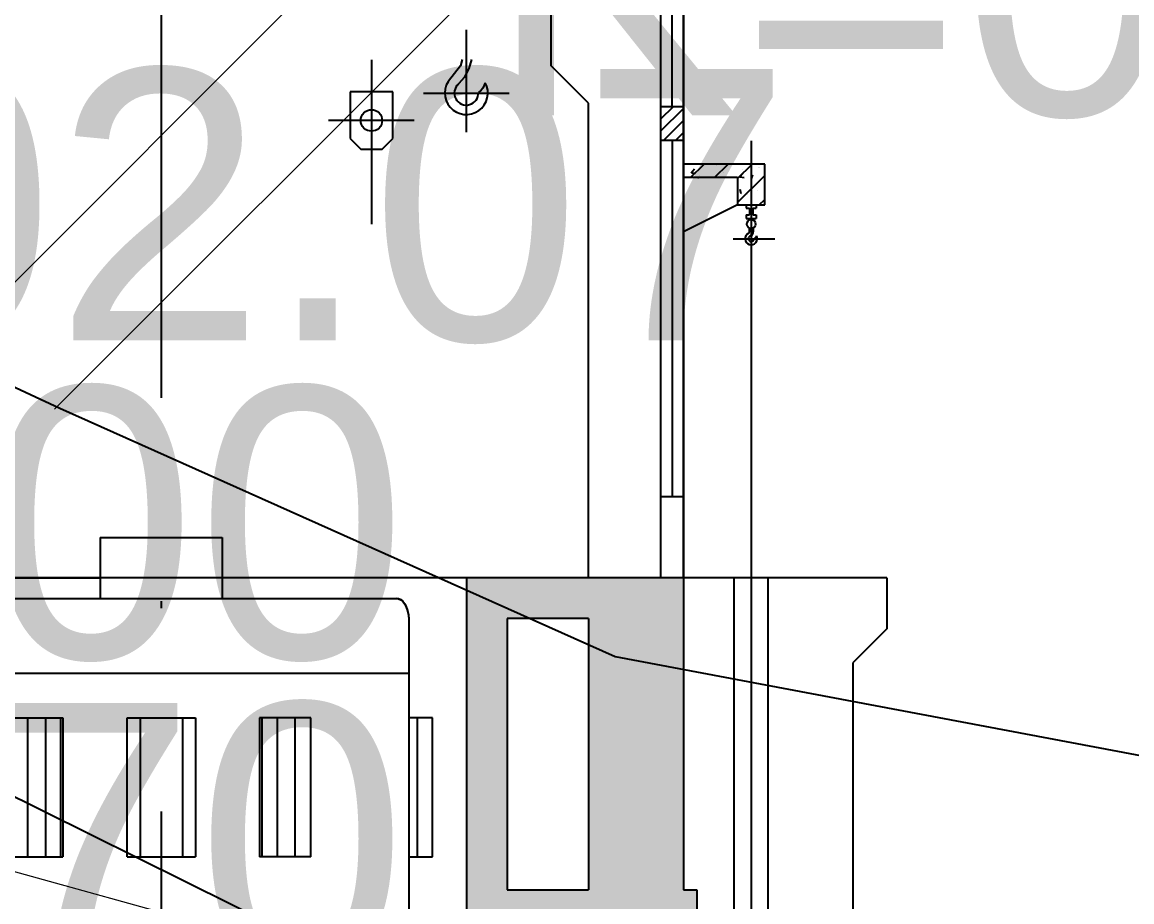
# Model space of a CAD drawing. Header units: inches. Extents: x 444671 to 463716, y 1783086 to 1794968.
# Drawn here: x 458216.31 to 458232.68, y 1789111.38 to 1789124.34 of the extents above; entities that cross this region are included whole.
import ezdxf

# ---------------------------------------------------------------- set-up
doc = ezdxf.new("R2010")
doc.units = ezdxf.units.IN
doc.header["$MEASUREMENT"] = 0
for name, pattern in [('ACAD_ISO04W100', [30, 24, -3, 0, -3]), ('CENTER', [2, 1.25, -0.25, 0.25, -0.25]), ('NG', [1.8, 0.8, -0.1, 0, -0.1, 0.8])]:
    doc.linetypes.add(name, pattern=pattern)
doc.layers.add('CONGTRINH', color=2, linetype='Continuous')
doc.layers.add('Tam', color=1, linetype='CENTER')
for name, color, linetype, lineweight in [('doi', 33, 'Continuous', 25), ('nuocngam', 5, 'Continuous', 20), ('tham', 145, 'Continuous', 13), ('thoc', 252, 'Continuous', 13)]:
    doc.layers.add(name, color=color, linetype=linetype, lineweight=lineweight)
doc.styles.add('25', font='', dxfattribs={"height": 5})
doc.styles.get('25').set_extended_font_data('.VnArial')
doc.linetypes.add('_lA1', pattern='A,2,-0.2,["x",Standard,S=0.1,R=0,X=-0.1,Y=-0.05],-0.1', length=2.3)
doc.linetypes.add('_lA2', pattern='A,2,-0.2,["xx",Standard,S=0.1,R=0,X=-0.1,Y=-0.05],-0.18', length=2.38)

# ---------------------------------------------------------------- blocks, each defined once
blk = doc.blocks.new('A$C7D350064')
at = {"layer": 'CONGTRINH'}
h = blk.add_hatch(dxfattribs=at)
h.set_pattern_fill('ANSI31', color=256, scale=1000, style=0)
h.set_pattern_definition([(44.99999666494666, (-740.8965490022092, 55.34445296810009), (-0.08838835184653966, 0.08838834155678174), [])])
h.paths.add_polyline_path([(7.700000365148298, 84.74635361297987), (7.370000350056216, 84.74635361297987), (7.370000350056216, 84.24635364743881), (7.700000365090091, 84.24635364743881)])
h = blk.add_hatch(dxfattribs=at)
h.set_pattern_fill('BETONGCT', color=256, scale=100, style=0)
h.set_pattern_definition([(49.99999671561357, (-946.5951823234791, 33.96054095588624), (0.717260216668784, -0.0627521306578516), [0.07499999843866034, -0.8249999828252637]), (355.0000005791259, (-946.5951823234791, 33.96054095588624), (-0.1387513402033347, 0.7521920818605318), [0.06000000279678878, -0.6600000307646766]), (100.4514011898926, (-946.5354106406448, 33.95531161618419), (0.5785094091917428, 0.6894394945462485), [0.06374018585133895, -0.701142066364727]), (46.18419666779555, (-946.5951823234791, 34.16054094210267), (1.067241099316874, -0.1655190029218001), [0.1124999985244931, -1.237499983769424]), (96.63560076559662, (-946.5062455742736, 34.14674763614312), (0.9346627499427997, 0.9741178037663124), [0.095610281559366, -1.051712929153037]), (351.1842010101728, (-946.5951823234791, 34.16054094210267), (0.9346619895276874, 0.974118533791145), [0.0900000040286767, -0.9900000443154436]), (20.99999776841383, (-946.4951823187293, 34.11054094554856), (0.5969070804700254, -0.4026188629177023), [0.0750000024409883, -0.8250000268508719]), (326.0000030922076, (-946.4951823187293, 34.11054094554856), (0.2433153434784399, 0.7251499950710562), [0.06000000066568592, -0.6600000073225452]), (71.4513979883991, (-946.4454400833347, 34.07698934199288), (0.8402226684899233, 0.3225304744818374), [0.06374018635805002, -0.7011420719385489]), (37.4999967785859, (-946.5951823234791, 33.96054095588624), (0.01215985589485281, 0.332893830888976), [0, -0.6520000028394867, 0, -0.6700000029178774, 0, -0.6625000028852146]), (7.499999136824723, (-946.5951823234791, 33.96054095588624), (0.2630695499372812, 0.3944116847003449), [0, -0.3820000173863754, 0, -0.6370000289924634, 0, -0.2525000114923029]), (327.5000030225847, (-946.818182334071, 33.96054095588624), (0.5338224615276143, -0.02255487017994607), [0, -0.2500000034723531, 0, -0.7800000108337415, 0, -1.035000014375542]), (317.5000033223624, (-946.9181823388208, 33.96054095588624), (0.583186197042243, 0.1001049754332954), [0, -0.3249999981679503, 0, -0.5179999970799946, 0, -0.7349999958567491]), (44.99999666494666, (-946.5951823234791, 33.96054095588624), (-0.3535534073861586, 0.353553366227127), []), (44.99999666494666, (-946.5951823234791, 34.31409432203509), (-0.3535534073861586, 0.353553366227127), [])])
h.paths.add_polyline_path([(8.700000413227826, 83.2983148933854), (8.900000422727317, 83.2983148933854), (8.900000422727317, 83.89831485203467), (8.700000413227826, 83.89831485203467)])
h.paths.add_polyline_path([(8.700000413227826, 83.89831485203467), (8.500000403728336, 83.89831485203467), (7.700000365381129, 83.89831485203467), (7.700000365381129, 83.69831486581825), (8.500000403728336, 83.69831486581825), (8.500000403728336, 83.2983148933854), (8.700000413227826, 83.2983148933854)])
h = blk.add_hatch(dxfattribs=at)
h.set_pattern_fill('BETONGCT', color=256, scale=200, style=0)
h.set_pattern_definition([(49.99999671561357, (-946.5951823234791, -20.14663464063779), (1.434520433337568, -0.1255042613157032), [0.1499999968773207, -1.649999965650527]), (355.0000005791259, (-946.5951823234791, -20.14663464063779), (-0.2775026804066695, 1.504384163721064), [0.1200000055935776, -1.320000061529353]), (100.4514011898925, (-946.4756389578106, -20.15709332004189), (1.157018818383486, 1.378878989092497), [0.1274803717026776, -1.402284132729452]), (46.18419666779555, (-946.5951823234791, -19.74663466820493), (2.134482198633748, -0.3310380058436002), [0.2249999970489862, -2.474999967538849]), (96.63560076559662, (-946.41730882501, -19.77422128035687), (1.869325499885599, 1.948235607532625), [0.191220563118732, -2.103425858306075]), (351.1842010101728, (-946.5951823234791, -19.74663466820493), (1.869323979055375, 1.94823706758229), [0.1800000080573534, -1.980000088630887]), (20.99999776841383, (-946.3951823139796, -19.84663466131315), (1.193814160940051, -0.8052377258354045), [0.1500000048819766, -1.650000053701744]), (326.0000030922076, (-946.3951823139796, -19.84663466131315), (0.4866306869568797, 1.450299990142112), [0.1200000013313718, -1.32000001464509]), (71.4513979883991, (-946.2956978432485, -19.91373786865734), (1.680445336979847, 0.6450609489636747), [0.1274803727161, -1.402284143877098]), (37.4999967785859, (-946.5951823234791, -20.14663464063779), (0.02431971178970561, 0.665787661777952), [0, -1.304000005678973, 0, -1.340000005835755, 0, -1.325000005770429]), (7.499999136824723, (-946.5951823234791, -20.14663464063779), (0.5261390998745623, 0.7888233694006899), [0, -0.7640000347727508, 0, -1.274000057984927, 0, -0.5050000229846058]), (327.5000030225847, (-947.041182344663, -20.14663464063779), (1.067644923055229, -0.04510974035989215), [0, -0.5000000069447061, 0, -1.560000021667483, 0, -2.070000028751083]), (317.5000033223624, (-947.2411823541624, -20.14663464063779), (1.166372394084486, 0.2002099508665909), [0, -0.6499999963359006, 0, -1.035999994159989, 0, -1.469999991713498]), (44.99999666494666, (-946.5951823234791, -20.14663464063779), (-0.7071068147723173, 0.7071067324542539), []), (44.99999666494666, (-946.5951823234791, -19.4395279083401), (-0.7071068147723173, 0.7071067324542539), [])])
h.paths.add_polyline_path([(-21.89987192430999, 72.59831563080661), (-12.59985758288531, 72.59831563080661), (-12.59985758288531, 68.79831595276482), (-11.19985749770422, 68.79831589269452), (-11.19985749770422, 69.44218445988372), (-11.19985749770422, 72.59831563080661), (-5.100341250246856, 72.59831563080661), (-5.100341250246856, 68.79831589269452), (-11.19985749770422, 68.79831589269452), (-11.19985749770422, 68.19831593404524), (-6.000000284984708, 68.19831593404524), (-6.000000284984708, 63.9983162235003), (-11.19985749770422, 63.9983162235003), (-11.19985749770422, 64.59697202057578), (-13.34952228766633, 64.59697493375279), (-12.69985756895039, 61.99831636133604), (-5.700000270735472, 61.99831636133604), (-5.000000237487257, 59.19831655430607), (10.200000484474, 59.19831655430607), (10.95000052009709, 60.69831645092927), (5.000000237487257, 60.69831645092927), (2.500000118743628, 61.19831641647033), (-3.400000161491334, 61.19831641647033), (-3.400000161491334, 67.8483159581665), (-3.100241857930087, 68.51333585288376), (-3.100241857930087, 70.24818480457179), (-1.949999578413554, 70.7481829370372), (-1.949999578413554, 71.24384326231666), (-4.500341221748386, 71.24818473542109), (-4.500341221748386, 77.79831527243368), (-22.89985805284232, 77.79831527243368), (-22.89985805284232, 76.29831537581049), (-24.14985801972216, 68.79831644776277), (-21.89987192430999, 68.79831635137089)])
h.paths.add_polyline_path([(-21.89987192430999, 73.19831558945589), (-21.89987192430999, 77.1983153137844), (-12.59985756420065, 77.1983153137844), (-12.59985756420065, 73.19831558945589)], flags=16)
h.paths.add_polyline_path([(-11.19985749770422, 73.19831558945589), (-11.19985749770422, 77.1983153137844), (-5.100341250246856, 77.1983153137844), (-5.100341250246856, 73.19831558945589)], flags=16)
edge = h.paths.add_edge_path(flags=16)
edge.add_ellipse((-4.335814159421716, 66.99818500527181), major_axis=(0.2095667144785919, 0.209566714478592), ratio=0.9999999999219895, start_angle=134.9999999977652, end_angle=314.99999999776514, ccw=False)
edge.add_ellipse((-4.335814159421716, 66.99818500527181), major_axis=(-0.2095667145865048, 0.2095667145865048), ratio=0.9999999996777259, start_angle=-134.9999999907675, end_angle=45.00000000923251, ccw=False)
h.paths.add_polyline_path([(8.450000401353464, 64.44831619248725), (8.450000401353464, 65.44831612356938), (7.900000375229865, 65.94831608911045), (7.900000375229865, 73.19831558945589), (7.700000365730375, 73.19831558945589), (7.700000365730375, 77.79831527243368), (4.500241924426518, 77.79831527243368), (4.500241924426518, 72.84818460210226), (4.500241924426518, 71.24818473542109), (1.950241289101541, 71.24384326231666), (1.950241289101541, 70.7481829316821), (3.100241857930087, 70.24818480457179), (3.100241857930087, 68.54767732392065), (3.400241872179322, 67.8483159581665), (3.400241872179322, 64.44831619248725)])
edge = h.paths.add_edge_path(flags=16)
edge.add_ellipse((4.687069990090095, 66.99818500527181), major_axis=(-0.4268951592472356, 0.4268951592472355), ratio=0.9999999996973093, start_angle=-134.99999999132848, end_angle=45.00000000867152, ccw=False)
edge.add_ellipse((4.687069990090095, 66.99818500527181), major_axis=(-0.4268951590957084, 0.4268951590957082), ratio=0.9999999999251393, start_angle=45.00000000214459, end_angle=225.0000000021446, ccw=False)
h.paths.add_polyline_path([(5.100000242237002, 68.79831589269452), (5.100000242237002, 72.59831563080661), (6.300000299233943, 72.59831563080661), (6.300000299233943, 68.79831589269452)], flags=16)
h.paths.add_polyline_path([(5.100241952924989, 73.19831558945589), (6.300000299233943, 73.19831558945589), (6.300000299233943, 77.1983153137844), (5.100241952924989, 77.1983153137844)], flags=17)
at = {"layer": 'CONGTRINH', "color": 0, "linetype": 'ACAD_ISO04W100', "lineweight": 25}
blk.add_line((0, 104.4528292075265), (0, 47.29566132416949), dxfattribs=at)
at = {"layer": 'CONGTRINH'}
for p, q in [((5.75151751737576, 85.3467719387263), (5.75151751737576, 86.8467718353495)), ((7.37000035046367, 77.79831527243368), (7.370000349765178, 86.8467718353495)), ((7.53500035777688, 84.74635361297987), (7.53500035777688, 86.8467718353495)), ((7.700000364566222, 77.79831527243368), (7.700000365381129, 86.8467718353495)), ((7.700000365381129, 86.8467718353495), (7.700000365381129, 77.79831527243368)), ((4.500143247947562, 84.36945320549421), (4.500143247947562, 85.87906199321151)), ((3.100143181451131, 85.43680387479253), (3.100143181451131, 83.01199523103423)), ((4.437337199808098, 85.4420734718442), (4.411160537914839, 85.34706283872947)), ((4.575386352022178, 85.4420734718442), (4.538642401748803, 85.30579334264621)), ((4.411160537914839, 85.34706283872947), (4.235468627011869, 85.12054973072372)), ((4.538642401748803, 85.30579334264621), (4.465153683791868, 85.175955475308)), ((6.300000299233943, 84.7982892205473), (5.75151751737576, 85.3467719387263)), ((4.465153683791868, 85.175955475308), (4.350443303294014, 85.04174932325259)), ((4.778067453764379, 85.09857344510965), (4.740747616218869, 85.01742645120248)), ((2.784093783760909, 84.96272983355448), (2.784093783760909, 84.27795621822588)), ((3.416192579141352, 84.96272983355448), (2.784093783760909, 84.96272983355448)), ((3.416192579141352, 84.27795621822588), (3.416192579141352, 84.96272983355448)), ((3.868044452508911, 84.94599419320002), (5.132242043386213, 84.94599419320002)), ((4.718550343182869, 84.98576001101173), (4.677721629035659, 84.95270530926064)), ((4.740747616218869, 85.01742645120248), (4.718550343182869, 84.98576001101173)), ((6.300000299233943, 77.79831527243368), (6.300000299233943, 84.7982892205473)), ((7.370000350056216, 84.74635361297987), (7.70000036561396, 84.74635361297987)), ((7.370000350056216, 84.24635364743881), (7.370000350056216, 84.74635361297987)), ((7.70000036561396, 84.74635361297987), (7.70000036561396, 84.24635364743881)), ((3.732241976889782, 84.54133068560623), (2.46804438601248, 84.54133068560623)), ((2.784093783760909, 84.27795621822588), (2.94211848260602, 84.11993153765798)), ((3.258167880296241, 84.11993153765798), (3.416192579141352, 84.27795621822588)), ((2.94211848260602, 84.11993153765798), (3.258167880296241, 84.11993153765798)), ((7.70000036561396, 84.24635364743881), (7.370000350056216, 84.24635364743881)), ((7.53500035777688, 84.24635364743881), (7.535000357835088, 78.99831518973224)), ((8.700000413227826, 84.24353419058025), (8.700000413227826, 59.3983165405225)), ((8.500000403728336, 83.89831485203467), (7.700000365381129, 83.89831485203467)), ((8.900000422727317, 83.89831485203467), (8.500000403728336, 83.89831485203467)), ((8.900000422727317, 83.2983148933854), (8.900000422727317, 83.89831485203467)), ((8.500000403728336, 83.69831486581825), (7.700000365381129, 83.69831486581825)), ((8.500000403728336, 83.69831486581825), (8.500000403728336, 83.2983148933854)), ((8.500000403728336, 83.2983148933854), (7.700000365381129, 82.89831492095254)), ((8.500000403728336, 83.2983148933854), (8.900000422727317, 83.2983148933854)), ((8.625000409665518, 83.2983148933854), (8.625000409665518, 83.24831489683129)), ((8.775000416790135, 83.2983148933854), (8.775000416790135, 83.24831489683129)), ((8.625000409665518, 83.24831489683129), (8.67500041204039, 83.24831489683129)), ((8.625000409665518, 83.14831490372308), (8.625000409665518, 83.09831490716897)), ((8.625000409665518, 83.14831490372308), (8.67500041204039, 83.14831490372308)), ((8.67500041204039, 83.24831489683129), (8.67500041204039, 83.14831490372308)), ((8.725000414415263, 83.24831489683129), (8.775000416790135, 83.24831489683129)), ((8.725000414415263, 83.24831489683129), (8.725000414415263, 83.14831490372308)), ((8.725000414415263, 83.14831490372308), (8.775000416790135, 83.14831490372308)), ((8.775000416790135, 83.14831490372308), (8.775000416790135, 83.09831490716897)), ((8.625000409665518, 83.09831490716897), (8.775000416790135, 83.09831490716897)), ((8.670750578632578, 83.09831490716897), (8.670750578632578, 83.07309051812626)), ((8.729250247823074, 83.09831490716897), (8.729250247823074, 83.07309051812626)), ((8.435970887658186, 82.79831492784433), (9.04720597184496, 82.79831492784433)), ((8.666081517119892, 82.88312020106241), (8.665076318196952, 82.88132584909908)), ((8.667630097828805, 82.8881803099066), (8.666081517119892, 82.88312020106241)), ((8.66932971496135, 82.89664187305607), (8.667630097828805, 82.8881803099066)), ((8.670750578632578, 82.93474628799595), (8.66932971496135, 82.89664187305607)), ((8.670750578632578, 82.95533122308552), (8.670750578632578, 82.93474628799595)), ((8.706817049300298, 82.84242075588554), (8.704840176564176, 82.84050002577715)), ((8.711819491814822, 82.85152963455766), (8.706817049300298, 82.84242075588554)), ((8.71888181444956, 82.8618142104242), (8.711819491814822, 82.85152963455766)), ((8.729250247823074, 82.90921692317352), (8.71888181444956, 82.8618142104242)), ((8.729250247823074, 82.95533122308552), (8.729250247823074, 82.90921692317352)), ((8.755365443241317, 82.80409319652244), (8.742462233640254, 82.79831492784433)), ((8.742462233640254, 82.79831492784433), (8.742462233640254, 82.79831492784433)), ((8.767811955534853, 82.8218836216256), (8.755365443241317, 82.80409319652244)), ((8.77811661962187, 82.84312971215695), (8.767811955534853, 82.8218836216256)), ((7.370000350056216, 78.99831518973224), (7.700000365730375, 78.99831518973224)), ((7.370000350056216, 77.79831527243368), (7.370000350056216, 78.99831518973224)), ((7.700000365730375, 78.99831518973224), (7.700000365730375, 77.79831527243368)), ((-0.8998930135276169, 78.39384274650365), (-0.8998930135276169, 77.49384280852973)), ((-0.8998930135276169, 78.39384274650365), (0.9001070719677955, 78.39384274650365)), ((0.9001070719677955, 78.39384274650365), (0.9001070719677955, 77.49384280852973)), ((-4.500341221748386, 77.79831527243368), (-0.8998930135276169, 77.79831527243368)), ((4.726676494290587, 77.79831527243368), (-3.514278232993092, 77.79831527243368)), ((4.500241924426518, 77.79831527243368), (0.9001070719677955, 77.79831527243368)), ((4.500241924426518, 77.79831527243368), (4.500241924426518, 71.24818473542109)), ((6.300000299233943, 77.79831527243368), (4.500241924426518, 77.79831527243368)), ((8.300000394228846, 77.79831527243368), (6.300000299233943, 77.79831527243368)), ((7.700000365730375, 77.79831527243368), (7.370000350056216, 77.79831527243368)), ((7.700000365730375, 77.79831527243368), (7.700000365730375, 73.19831558945589)), ((8.450000401353464, 77.79831527243368), (7.999996115337126, 77.79831527243368)), ((8.95000042510219, 77.79831527243368), (8.450000401353464, 77.79831527243368)), ((8.450000401353464, 64.44831619248725), (8.450000401353464, 77.79831527243368)), ((8.95000042510219, 64.69762995606288), (8.95000042510219, 77.79831527243368)), ((10.70000050822273, 77.79831527243368), (8.95000042510219, 77.79831527243368)), ((10.70000050822273, 77.79831527243368), (10.70000050822273, 77.04831532412209)), ((-3.465160611318424, 77.49384280852973), (3.486232911702245, 77.49384280852973)), ((3.650107202585787, 77.18397381994873), (3.650107202585787, 72.84384312899783)), ((6.300000299233943, 77.1983153137844), (5.100241952924989, 77.1983153137844)), ((5.100241952924989, 77.1983153137844), (5.100241952924989, 73.19831558945589)), ((6.300000299233943, 77.1983153137844), (6.300000299233943, 73.19831558945589)), ((10.70000050822273, 77.04831532412209), (10.200000484474, 76.54831535858102)), ((10.200000484474, 76.54831535858102), (10.200000484474, 60.69831645092927)), ((-3.649893144145608, 76.39384288433939), (3.650107202585787, 76.39384288433939)), ((-2.205876170191914, 75.73626990965568), (-1.449108890432399, 75.73626990965568)), ((-1.971130446763709, 75.73626990965568), (-1.971130446763709, 73.68627005093731)), ((-1.707785347884055, 75.73626990965568), (-1.707785347884055, 73.68627005093731)), ((-1.485186589590739, 75.73626990965568), (-1.485186589590739, 73.68627005093731)), ((-1.449108890432399, 75.73626990965568), (-1.449108890432399, 73.68627005093731)), ((-0.503801574697718, 73.68627005093731), (-0.503801574697718, 75.73626990965568)), ((-0.503801574697718, 75.73626990965568), (0.5040156331378967, 75.73626990965568)), ((-0.3123831565026194, 75.73626990965568), (-0.3123831565026194, 73.68627005093731)), ((0.3125972150010057, 75.73626990965568), (0.3125972150010057, 73.68627005093731)), ((0.5040156331378967, 75.73626990965568), (0.5040156331378967, 73.68627005093731)), ((1.449322948872577, 75.73626990965568), (1.449322948872577, 73.68627005093731)), ((2.206090228632092, 75.73626990965568), (1.449322948872577, 75.73626990965568)), ((1.485400648089126, 75.73626990965568), (1.485400648089126, 73.68627005093731)), ((1.707999406324234, 75.73626990965568), (1.707999406324234, 73.68627005093731)), ((1.971344505203888, 75.73626990965568), (1.971344505203888, 73.68627005093731)), ((2.206090228632092, 73.68627005093731), (2.206090228632092, 75.73626990965568)), ((4.000107219209895, 75.73626990965568), (3.650107202585787, 75.73626990965568)), ((3.773099357378669, 75.73626990965568), (3.773099357378669, 73.68627005093731)), ((4.000107219209895, 73.68627005093731), (4.000107219209895, 75.73626990965568)), ((-2.205876170191914, 73.68627005093731), (-1.449108890432399, 73.68627005093731)), ((-0.503801574697718, 73.68627005093731), (0.5040156331378967, 73.68627005093731)), ((2.206090228632092, 73.68627005093731), (1.449322948872577, 73.68627005093731)), ((3.650107202585787, 73.68627005093731), (4.000107219209895, 73.68627005093731)), ((5.100241952924989, 73.19831558945589), (6.300000299233943, 73.19831558945589)), ((7.700000365730375, 73.19831558945589), (7.900000375229865, 73.19831558945589)), ((7.900000375229865, 73.19831558945589), (7.900000375229865, 65.94831608911045))]:
    blk.add_line(p, q, dxfattribs=at)
for centre, major_axis, ratio, start_param, end_param in [((4.500143247947562, 84.94599419320002), (0.2241899708185693, 0.2241899708185693), 0.999999999719679, 1.619810638752579, 5.999859132328726), ((4.500143247947562, 84.94599419320002), (0.1256565097732638, 0.1256565097732638), 0.9999999986693322, 1.510787076914633, 5.535561582027855), ((3.100143181451131, 84.54133068560623), (0.111740329772258, 0.111740329772258), 0.9999999969893636, 5.49778714227682, 11.78097244945641), ((8.700000413227826, 83.01421087072231), (-0.04648852559500374, 0.04648852559500374), 0.9999999976955669, 3.926990818139458, 10.21017612531904), ((8.700000413227826, 82.79831492784433), (-0.0636808689803377, 0.06368086898033773), 0.9999999970418167, -0.3871609521821133, 4.447842909373248), ((8.700000413227826, 82.79831492784433), (-0.03002503965658689, 0.0300250396565869), 0.9999999897405211, -0.899625600513972, 3.926990822116981)]:
    blk.add_ellipse(centre, major_axis=major_axis, ratio=ratio, start_param=start_param, end_param=end_param, dxfattribs=at)
at = {"layer": 'CONGTRINH', "extrusion": (0, 0, -1)}
for centre, major_axis, ratio, start_param, end_param in [((3.475803790672217, 77.166023805039), (2.915487847420435e-10, 0.33275396324631), 0.5250000611424802, -0.05973425211977124, 1.503755215807739), ((3.475803790730424, 77.16168233193457), (-2.069175692519499e-12, 0.3327539632305161), 0.525000061117767, -0.05973425045511815, 1.503755216720489)]:
    blk.add_ellipse(centre, major_axis=major_axis, ratio=ratio, start_param=start_param, end_param=end_param, dxfattribs=at)
at = {"layer": 'doi', "linetype": '_lA1', "ltscale": 20, "flags": 128}
blk.add_lwpolyline([(-178.2734188441536, 122.3101809478831), (-171.065219511569, 118.7018509730697), (-157.3768200608902, 111.0663365214132), (-150.3441687797313, 107.3424234220292), (-145.3551912104595, 105.4804668722209), (-134.3333693009336, 101.0767820803449), (-126.2187778087682, 98.07362788333558), (-119.9675499630393, 96.15163573250175), (-117.5632561203092, 95.85131557448767), (-116.0317779330071, 96.08458729088306), (-110.9225936534349, 96.92546477983706), (-102.6877954509691, 98.54713677265681), (-98.05943801254034, 99.08774148765951), (-95.71524752501864, 99.08774148765951), (-89.16350290353876, 98.60721975797787), (-83.1526884783525, 97.76634226879105), (-76.99684377916856, 95.89306092937477), (-69.00716829072917, 94.49722135579214), (-65.37789942638483, 93.99120700289495), (-63.56330490345135, 93.18998997029848), (-60.60922100738389, 93.6116607002914), (-58.11936169763794, 93.52731707761995), (-44.01031857950147, 91.70075641898438), (-36.59214378532488, 91.29642825410701), (-25.59977491432801, 89.4095476900693), (-11.74479418585543, 85.08286199183203), (-1.494178939494304, 80.29835152742453), (6.695521791989449, 76.6417711742688), (16.33911709696986, 74.82231812435202), (27.1965926476405, 72.32896900479682), (35.08689406281337, 72.19420874468051), (47.52661238762084, 72.72912737261504), (52.92162683291826, 72.79650750290602), (60.27235496690264, 72.39217933802865), (63.91399570385693, 71.85309091280214), (66.4092028553132, 70.97705445298925), (71.93911062082043, 69.69668982806616)], dxfattribs=at)
at = {"layer": 'doi', "linetype": '_lA2', "ltscale": 20, "flags": 128}
blk.add_lwpolyline([(-177.8344542946434, 120.5681302628946), (-159.067376583931, 110.6782137043774), (-149.3055700319819, 106.1260746594053), (-134.1457159304991, 99.52500157267787), (-126.4989408586407, 96.5173458904028), (-117.7946500466787, 93.42842654907145), (-112.7510766010382, 93.59100125124678), (-98.14763749117265, 93.57522235997021), (-90.01277209166437, 92.92492355126888), (-81.55256635282421, 91.6243259338662), (-80.25096553971525, 90.97402712516487), (-77.24108848930337, 89.83600420993753), (-68.91681371163577, 88.52578762872145), (-64.3613305935869, 87.95679986313917), (-61.46886338439072, 86.58598543237895), (-59.23634224454872, 87.38776471349411), (-56.55188535200432, 87.38776471349411), (-44.18687717383727, 85.84328135079704), (-38.65513358206954, 85.11171888303943), (-25.18248362524901, 82.98038396495394), (-17.86112871131627, 81.92367209284566), (-12.89881053194404, 80.05403932579793), (-4.03184955031611, 75.50190028059296), (7.15096633968642, 69.95607016026042), (12.275874870189, 68.5741614997387), (22.28176649520174, 65.81039156275801), (27.03096919221571, 65.01969379093498), (28.91572420543525, 65.36213837633841), (35.36953148723114, 66.9030205507297), (39.99573382525705, 68.67224649945274), (46.33532078674762, 70.72677185991779), (50.96144330629613, 72.09645543340594), (51.81821543653496, 72.15350583894178), (54.27407205133932, 71.86815904313698), (62.17014859290794, 70.41330728540197), (64.51542834792053, 69.46896204655059), (65.4855468791211, 68.78268480091356), (65.94223032344598, 68.33257039100863), (66.75467789545655, 68.57566380943172), (69.42251051979838, 68.23920112126507), (71.99729833117453, 67.75688127148896)], dxfattribs=at)
at = {"layer": 'nuocngam', "linetype": 'NG', "ltscale": 20, "flags": 128}
blk.add_lwpolyline([(-917.8344542946434, 322.3305669268593), (-907.0288455222035, 319.782093163114), (-860.3318856653641, 307.810000494821), (-844.8223327741143, 301.176802771166), (-827.716273714439, 290.3322635986842), (-810.2318856653874, 279.8499998368789), (-774.0234422219219, 260.7455575943459), (-736.6431077322341, 243.5209276864771), (-703.2084898076137, 228.5790476382244), (-665.9321610264597, 212.3332119432744), (-638.881550060818, 199.6365409521386), (-618.7377323237015, 192.1656222823076), (-602.6813586274511, 189.3241380089894), (-579.2634621989564, 185.8827055857982), (-550.3354956672993, 183.1295425635763), (-516.2690299317474, 178.7505083095748), (-488.2594193606637, 178.9799385615624), (-456.1497908261954, 183.9724382171407), (-429.6492479305016, 189.1397011992522), (-394.4229609610629, 194.3069855356589), (-364.5723377277609, 195.9154103307519), (-337.4254689536756, 193.6547194297891), (-302.1115054916008, 186.1528567504138), (-280.8218856653548, 178.1099988012575), (-226.8510842985706, 146.8042889789212), (-180.0512233684422, 123.2097094948404), (-172.4672187732067, 118.9299348008353), (-150.4418856653501, 106.9799988011364), (-132.0445035751327, 100.8779843696393), (-113.9343059270759, 95.64879545732401), (-95.77283436694415, 92.98903600196354), (-75.05468712729635, 90.15897626196966), (-53.76194774440955, 86.09109504218213), (-32.67777788994135, 81.66717411763966), (-13.73350578919053, 76.66055929102004), (7.954934605048038, 70.6755559828598), (25.73209719313309, 68.67387099424377), (46.51383630698547, 67.42283122288063), (63.53984655614477, 66.42197805130854), (71.99393788230373, 65.88395727751777)], dxfattribs=at)
at = {"layer": 'thoc'}
for p, q in [((7.142027481168043, 91.46297639864497), (-3.220480750140268, 81.10046816733666)), ((9.072371031506918, 90.9280933693517), (-1.572270145756193, 80.28345219208859))]:
    blk.add_line(p, q, dxfattribs=at)
at = {"layer": 'nuocngam', "insert": (-12.45104326796718, 91.96812061709352), "char_height": 4, "width": 21.59159753652057, "attachment_point": 1, "style": '25'}
blk.add_mtext('  78.00\\P15.02.07', dxfattribs=at)
at = {"layer": 'tham', "char_height": 4, "width": 25, "attachment_point": 1, "style": '25'}
for s, insert in [('K=0.396', (4.813843057840131, 88.61714964569546)), ('Lu=2.00', (-16.72528118261835, 80.61439584218897)), ('Lu=1.70', (-16.72528118261835, 75.95217789360322))]:
    blk.add_mtext(s, dxfattribs=dict(at, insert=insert))

msp = doc.modelspace()

# ---------------------------------------------------------------- block references
at = {"layer": 'Tam'}
msp.add_blockref('A$C7D350064', (458218.3630074381, 1789038.354758239), dxfattribs=at)

doc.saveas('drawing.dxf')
